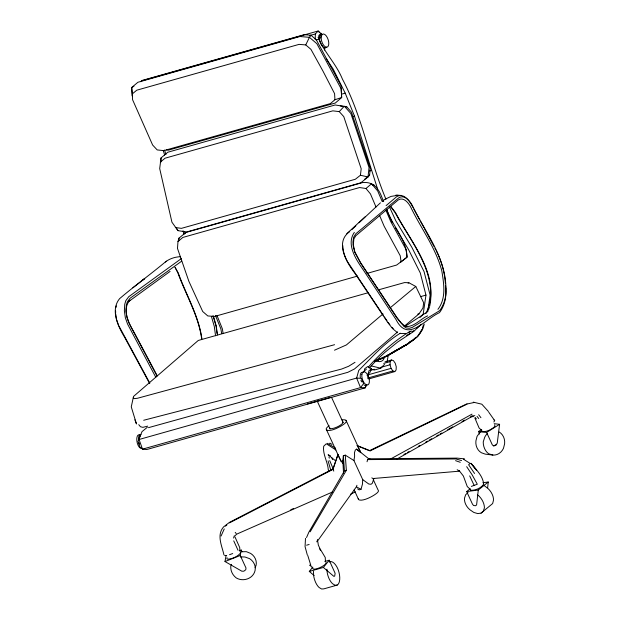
<?xml version="1.0" encoding="UTF-8"?>
<svg xmlns="http://www.w3.org/2000/svg" width="620" height="620" viewBox="0 0 620 620"><rect width="100%" height="100%" fill="white"/><g stroke="black" fill="none" stroke-linecap="round" stroke-linejoin="round"><path stroke-width="0.93" d="M229.508 522.869L333.056 469.363L338.032 454.336L332.94 468.906L333.785 471.138M430.613 300.661C433.457 267.05 409.836 240.165 394.994 212.397L390.383 206.204M315.224 39.355L315.347 33.953L318.169 31L322.229 34.72M385.973 199.253C369.427 160.014 362.638 116.986 342.449 79.166C336.59 64.62 325.267 53.335 318.757 39.169L318.866 35.418L321.059 33.263L319.509 36.782L318.455 37.688M394.816 371.582L392.894 370.954L391.073 368.35L390.05 364.769L390.213 361.576L391.491 359.988L393.413 360.615L395.227 363.219L396.257 366.8L396.095 369.993L394.816 371.582L368.83 378.921M343.534 473.417L342.837 460.288L343.364 455.685L345.278 455.142L353.95 460.559L362.723 479.624L362.46 484.096L361.01 489.335L359.089 489.87L357.523 488.831M383.323 201.283C379.719 190.666 375.387 181.358 362.584 182.575L185.861 232.469L178.994 238.126L177.987 241.583L177.483 248.403L188.868 281.302L202.701 311.504L207.801 315.952L214.644 316.425L357.663 276.047M160.689 162.611L161.053 157.922L167.741 152.249L335.149 104.982L346.797 106.842L351.486 112.228L370.249 168.183L369.597 175.088L368.024 176.994L360.863 182.792L186.62 231.988L177.963 230.648L171.942 222.216L159.697 168.578L161.053 157.922M305.497 538.331L305.063 546.623L307.295 554.908M178.731 240.893L178.994 238.126M487.638 487.777L488.227 482.019L482.864 482.732M488.227 482.019L478.291 490.025L476.602 504.928L475.548 505.742L473.556 505.502L472.425 504.06L466.682 491.575L470.224 488.715M175.313 227.509L181.412 228.362L355.345 179.258L360.422 175.243L361.197 168.78L343.767 116.607L339.241 111.616L332.8 110.848L165.091 158.193L160.301 162.138M494.171 423.693L499.596 424.305L497.24 443.176L495.791 445.4L493.706 445.904L492.35 444.928L486.607 432.435L478.469 431.512L479.679 434.093M395.351 227.664L408.534 249.558L420.282 272.955L425.971 295.104L423.181 314.138L419.988 317.448M427.785 311.209L430.133 295.151L424.057 271.599L411.804 247.24L395.777 220.736L389.5 206.987M353.95 460.559L354.625 456.095L354.438 452.802L355.291 450.081L356.585 449.105L368.76 458.792L370.334 459.211M116.017 307.442L116.297 305.869M239.421 550.731L241.219 550.025L240.242 555.505L245.993 567.99L245.76 569.734L243.869 571.191L241.854 571.206L224.998 561.542L225.967 556.062M388.337 355.09L387.035 361.786M429.675 306.257L430.598 301.576M364.165 371.38L364.715 368.714L367.753 366.521L371.535 368.83L369.784 372.713L367.637 374.387M368.226 292.717L198.276 340.458L133.532 396.428L131.269 406.867L136.477 423.948L134.866 419.786M324.5 50.057L325.027 47.663M367.048 461.753L367.598 459.614L368.76 458.792L457.103 458.118L464.519 458.87M317.06 541.5L317.587 539.493M227.09 557.729L226.819 558.674L227.641 559.186C232.329 558.907 237.018 556.884 240.211 553.404L240.483 552.459M233.585 538.067L234.236 535.897M375.325 360.794C390.329 354.803 404.504 346.503 417.4 336.769C420.569 333.087 423.266 328.902 424.227 324.074M384.361 356.547C384.191 361.584 379.525 362.723 375.65 360.685M373.953 478.369L372.31 483.29L371.016 484.274L368.807 484.034L362.723 479.624M422.592 327.515L423.452 325.066M316.928 541.903L356.384 486.801L356.926 485.282M366.404 384.757L365.257 387.849L146.777 449.523L142.515 449.151L139.794 446.818L138.035 441.432L142.011 431.636L147.258 427.32M138.686 439.689L140.306 435.333M366.49 384.563L365.257 387.849L360.538 387.608L142.515 449.151L139.066 439.495L356.639 378.068L361.375 378.378L363.599 383.633L360.538 387.608L356.639 378.068L358.74 370.435C371.923 357.306 384.307 343.031 400.35 333.18M255.153 567.757L256.106 565.262A11.819 10.788 24.8 0 0 250.666 553.42L246.357 551.668L241.242 551.754M428.443 309.884L429.489 307.195M306.536 537.54L308.861 532.177L344.441 470.859L343.364 455.685M221.061 536.029L224.238 528.945M231.554 564.394L230.795 566.091A14.12 13.074 19.9 0 0 236.236 577.925C243.203 582.079 253.231 578.724 255.076 570.509A11.819 10.788 24.8 0 0 249.628 558.667L245.001 557.008L240.335 556.837M132.114 95.868L131.703 87.505L137.911 82.266L299.925 36.518L309.419 37.332L316.867 43.702L341.101 88.769L341.682 97.526L334.932 99.735L330.413 103.587L163.734 150.644L157.193 149.916L152.621 145.018L132.572 99.704L132.339 93.876L136.764 90.195L299.057 44.377L305.745 44.919L309.419 37.332L311.046 35.27L316.371 39.882L341.062 85.731L341.682 97.526L335.304 103.036L168.353 150.172L166.493 149.955M425.878 313.612C443.323 277.962 410.874 242.621 395.653 212.831L390.902 206.631M420.073 332.708L421.678 329.84M327.43 443.323L335.443 448.097M310.147 531.813L346.355 470.317L345.278 455.142M437.929 309.334C446.454 298.305 443.85 283.65 441.82 270.932C435.891 247.953 421.065 228.578 410.882 207.437C408.774 203.058 403.403 196.362 398.125 200.043L355.903 235.662L353.865 238.909L353.33 244.853L354.865 252.015L360.46 262.446L396.846 317.378L401.186 322.958L405.534 326.492C414.059 327.321 420.352 318.974 427.599 315.867M493.846 421.972L494.69 420.616L488.785 412.254M417.4 336.769L422.817 328.747M404.294 326.221L418.965 313.898L422.956 308.001L423.685 302.793L415.788 286.463L408.867 282.736L404.55 282.573L378.471 289.858M354.338 232.392C345.867 244.458 356.291 259.912 363.382 270.064L396.079 319.633C407.929 343.124 424.429 319.416 439.51 312.62C445.393 304.8 446.811 294.733 445.501 285.223M314.146 575.554L309.303 571.431L312.813 567.099M323.377 567.455L329.22 560.232L335.126 573.298L334.668 576.182L333.754 576.29L323.377 567.455L309.303 571.431M421.344 324.245L416.64 328.368M418.143 335.296L419.709 333.405M129.936 300.096C121.388 309.767 129.208 324.02 134.61 333.289L157.263 375.821M369.257 368.102L376.797 359.918L384.904 352.331L397.707 342.007L414.075 331.204L419.337 325.856M368.288 367.149C380.378 353.144 394.483 340.861 410.269 331.181M407.534 344.061L412.811 340.543L415.749 337.365M339.241 111.616L344.317 106.183L350.858 113.507L369.047 167.547L368.024 176.994L360.422 175.243M371.519 369.334L374.341 370.016L380.75 368.21L384.524 364.358M355.872 225.866L351.78 229.71M359.081 222.743L380.424 202.817M362.785 372.519L366.428 369.078M365.01 216.884L346.751 233.725M349.672 231.655C334.692 242.063 346.433 262.361 354.764 273.118L387.833 322.563L392.553 328.592L397.598 332.738M468.054 492.543L465.682 494.698L464.55 497.992A11.819 8.602 47.3 0 0 469.999 509.826L473.843 512.453L477.733 513.585L481.05 513.143L492.644 503.556L493.45 500.356A11.323 6.812 52.7 0 0 488.01 488.521L484.476 485.801L482.926 485.351M329.514 443.478L329.918 443.122L331.948 444.4M481.05 513.143L483.29 511.151L484.421 507.857A14.12 9.842 48.9 0 0 478.973 496.023L477.439 494.969M412.811 340.543L416.64 337.164M177.987 241.583L182.792 237.452L359.585 187.535L365.978 188.503L370.458 193.921L375.999 207.003M140.647 81.701L142.104 80.453L304.312 34.658L311.046 35.27M365.978 188.503L371.535 183.768L377.704 190.991L382.176 201.477M383.013 313.922L346.386 344.937L334.498 350.199M390.313 307.69L415.788 286.463M397.676 331.871L354.508 368.962L347.843 372.31L148.459 427.668M386.097 205.615L396.661 196.695C403.868 192.161 410.153 201.725 412.897 207.398M234.996 535.688L237.003 534.006L332.212 492.117M364.583 179.281L369.597 175.088M385.904 210.211L390.74 221.565L406.1 249.573L407.046 257.176L396.668 265.035L366.947 273.428M149.552 383.362L124.713 337.443C118.125 326.57 110.174 310.132 119.583 298.67C134.408 286.014 150.304 274.49 165.331 262.004C169.64 258.587 175.096 256.92 180.544 256.68M400.814 262.128L407.046 257.176C406.495 239.041 392.127 225.897 386.694 209.165M142.453 280.333L144.739 278.543L132.85 287.796M386.678 356.291L407.72 344.061L393.778 351.633L386.678 356.291L408.1 343.72L416.609 337.172M412.292 331.716L413.742 330.599M181.327 258.61L128.72 296.732L125.837 300.63L124.752 304.226L124.357 310.791L125.341 317.665L127.542 324.02L155.806 377.293M181.683 261.167L130.053 298.259L127.34 301.901L126.364 305.11L126.023 311.116L126.891 317.169L128.898 322.997L156.984 375.991M409.246 342.263L410.688 341.178M128.472 301.7L170.089 271.405M371.535 368.83L368.939 370.768L367.753 376.17L367.908 378.743M225.37 526.116L226.796 525.156M427.823 311.55L406.061 325.748M408.1 283.247L408.867 282.736M389.275 354.423L386.167 356.477L375.519 360.949L383.548 357.817L389.213 354.377M383.827 199.865L391.05 196.4L397.776 195.323M478.469 431.512L481.717 429.482M481.306 431.652L479.71 432.644L477.059 436.364L475.912 440.897A12.013 10.556 -82.3 0 0 481.36 452.732L485.228 454.119L492.854 455.064A12.385 10.726 -84.5 0 0 503.463 448.353L504.61 443.819A12.013 10.556 -82.3 0 0 499.17 431.985M486.607 432.435L499.596 424.305M165.331 262.004L166.633 261.198M355.012 362.312L348.634 366.273L341.604 369.055L143.685 420.259M406.658 335.404L409.975 333.428M387.733 355.26L406.348 344.441M403.93 454.483L405.62 453.522M407.301 452.569L408.983 451.616M418.252 446.369L419.934 445.416M425.832 442.083L427.521 441.13M429.203 440.177L431.729 438.743M436.782 435.883L438.464 434.93M440.154 433.977L441.835 433.024M447.733 429.683L452.786 426.824M462.055 421.577L464.582 420.143M397.079 458.963L471.495 416.764L471.743 415.826L474.827 415.702M390.825 353.392L408.1 343.72M390.329 459.133L472.006 414.144M133.967 86.265L131.703 87.505L132.339 93.876M493.706 445.904L496.643 444.331M332.94 468.906L229.392 522.412L223.572 526.899C216.38 535.2 221.976 545.809 223.952 554.9M408.588 332.607L411.688 331.018M350.401 494.326L355.338 491.885M466.961 403.806L369.388 450.686L370.279 450.802L467.658 403.86L474.54 402.411M380.083 359.12L385.299 356.671M471.347 486.413L477.307 484.236L472.184 474.912L466.682 466.682M290.788 509.725L293.43 508.563M374.519 361.452L384.059 357.639M224.998 561.542L240.242 555.505M229.563 554.675L232.702 553.544M382.339 201.415L383.827 200.88M374.999 360.856L379.238 359.406M316.091 39.982L318.757 39.169M141.794 80.809L318.169 31L319.292 32.325M309.76 35.526L315.347 33.953M318.029 37.611L319.889 37.084M341.488 94.201L345.208 93.147L354.501 116.134L377.603 189.061M352.64 116.661L354.501 116.134M369.636 170.973L371.488 170.446M420.391 296.678L425.971 295.104M384.997 361.824L391.491 359.988M383.71 363.413L390.213 361.576M370.558 370.272L374.271 369.226M380.773 367.389L390.05 364.769M366.947 375.162L391.073 368.35M368.768 377.766L392.894 370.954M307.489 403.914L329.848 397.598M470.479 416.803L473.471 416.578M344.441 470.859L346.355 470.317M306.598 545.197L309.155 544.476M324.818 561.472L329.22 560.232M329.243 561.96A12.493 5.89 74.2 0 1 336.551 566.331A12.013 5.657 74.2 0 1 338.365 570.276A12.493 5.89 74.2 0 1 337.233 585.086L323.803 588.876L321.617 589L319.091 587.489A12.013 5.657 74.2 0 1 313.642 575.654L313.457 571.245M334.575 344.704L137.555 398.242L134.656 398.637L133.192 397.978M147.731 426.134L142.879 427.343L140.438 426.731L138.764 424.646M417.771 314.108L418.965 313.898M405.542 333.506L399.97 333.552M466.682 491.575L478.291 490.025M469.851 488.94L467.271 486.576L463.38 476.036L459.598 471.161L372.938 478.532L371.814 477.857M337.233 585.086L335.048 585.21L332.522 583.691A12.013 5.657 74.2 0 1 327.081 571.857L326.965 569.214M224.649 555.574L226.688 555.489M367.598 459.614L455.948 458.939L461.575 460.575M401.272 195.432L395.738 195.269L399.357 195.377M372.387 184.9L374.193 185.101M340.287 105.912L346.797 106.842M371.349 365.932L380.75 368.21M473.277 402.147L481.825 404.193L488.421 411.494M492.854 455.064L488.668 453.77A13.175 10.478 87.7 0 1 483.228 441.936L484.693 437.309A12.385 10.726 -84.5 0 1 487.475 433.427M455.561 460.66L460.265 462.303M357.019 445.509L370.279 450.802M357.19 445.811L368.52 450.337M330.382 455.739L328.089 454.778L335.466 460.745M356.384 486.801L361.01 489.335M457.165 469.743L459.397 470.968M458.761 470.65L459.598 471.161M463.442 459.18L470.177 463.466L468.627 464.768L474.564 473.494M335.97 450.019L326.298 443.765L323.687 446.237C322.54 454.282 327.779 461.822 328.282 469.828L328.972 470.503M359.716 451.933L356.585 449.105M305.745 44.919L310.938 49.344L322.997 71.153L334.583 93.643L334.932 99.735M481.686 430.357L479.105 427.994L474.819 417.934M312.31 567.486L309.729 565.115L310.868 565.541L307.791 555.512M494 419.942L494.69 420.616M392.103 327.469L393.251 328.6M235.205 532.409L236.158 533.502M475.253 417.562L476.454 418.957M471.208 463.543L476.648 470.309L470.936 463.249C475.997 469.619 483.05 475.819 483.67 484.298C480.841 488.227 475.23 490.637 470.456 490.257L470.41 489.405M477.059 416.431L478.756 418.554M174.972 267.236L178.312 273.094C186.101 294.895 198.663 315.471 201.872 338.675M478.656 414.741L480.934 417.694M388.128 322.416L389.833 324.686M326.182 58.636L333.157 69.029L345.208 93.147M319.509 36.782L320.408 38.114M383.292 315.286L347.789 262.113M384.361 316.882L387.027 320.865M358.027 447.454L360.817 452.685M176.041 227.532L177.963 230.648M175.127 267.437L177.708 272.474C185.706 294.616 198.516 315.526 201.725 339.156M413.811 209.087L419.786 220.038M420.709 221.72L423.925 227.618M149.839 383.191L118.947 326.004M424.39 228.462L434.031 246.481M319.688 548.886L320.571 550.529M434.93 248.186L435.829 249.883M338.024 454.964L340.55 460.071L343.077 463.628L342.837 460.288M494.745 424.808L494.845 426.514C491.428 429.466 486.933 431.977 482.29 431.675L481.918 430.908M347.308 261.33C344.743 256.494 342.86 251.162 342.821 245.629M469.681 475.865L474.23 485.6M341.976 419.918A13.229 3.689 -24.7 0 1 346.045 420.375L360.329 451.43M373.256 479.539L378.099 490.079A13.229 3.689 -24.7 0 1 378.401 491.226A9.502 2.651 -24.7 0 1 376.844 493.156A13.229 3.689 -24.7 0 1 370.349 497.217A9.502 2.651 -24.7 0 1 360.119 500.107A13.229 3.689 -24.7 0 1 358.298 498.395M331.514 397.288L343.17 422.639M317.215 401.086L330.08 429.055M326.538 429.846L341.225 461.776M354.152 489.885L358.593 499.55M233.74 540.865L238.034 550.304M386.57 209.854L392.421 222.797M241.219 550.025L241.994 551.761M436.279 250.736C441.409 260.896 444.594 271.971 445.346 283.34M379.688 215.713L384.121 226.176L400.218 255.735L401.024 261.4M329.716 460.629L333.281 469.084M215.481 315.588L220.898 328.957L221.658 333.606M217 315.503L222.371 328.833L223.123 333.568M331.971 458.017L332.537 459.591M118.552 325.19L116.514 319.37L115.754 314.185M164.571 150.055L165.943 154.597M163.285 150.606L164.641 155.085M328.058 460.854L330.886 470.58M213.024 315.696L216.024 326.043L217.047 333.475M213.466 316.27L216.264 326.081L217.465 334.901M211.404 316.394L214.319 326.585L215.566 335.769M234.934 536.819L239.731 547.592L239.878 551.149M328.988 456.878L329.298 458.149M184.76 231.888L185.186 233.701M183.055 230.756L183.923 234.523M317.828 541.655L318.3 544.988L319.874 548.506L325.252 557.512L325.399 561.061M115.622 311.007L115.63 313.317M366.955 384.881A6.905 3.325 72.1 0 1 364.072 385.005M361.599 381.858A6.905 3.325 72.1 0 1 360.91 380.192M360.282 377.611A6.905 3.325 72.1 0 1 362.615 372.279M140.949 448.307A6.905 3.115 78.5 0 1 136.873 440.983A6.905 3.115 78.5 0 1 139.283 434.76M139.446 444.129A6.905 3.115 78.5 0 1 138.911 442.424M138.578 440.634A6.905 3.115 78.5 0 1 140.988 434.411M326.329 47.097A6.905 3.325 72.1 0 1 320.284 42.416A6.905 3.325 72.1 0 1 321.989 34.495M342.837 421.902A7.316 2.038 -24.7 0 1 336.42 427.289A7.316 2.038 -24.7 0 1 329.693 427.475M346.045 420.375A9.502 2.651 -24.7 0 1 344.79 423.46A13.229 3.689 -24.7 0 1 338.295 427.521A9.502 2.651 -24.7 0 1 330.607 430.311A13.229 3.689 -24.7 0 1 326.236 428.699A9.502 2.651 -24.7 0 1 327.794 426.769A13.229 3.689 -24.7 0 1 329.142 425.746M326.004 562.379A7.316 2.038 -24.7 0 1 319.587 567.765A7.316 2.038 -24.7 0 1 312.86 567.951M445.912 288.881C446.454 296.639 444.269 304.366 439.673 310.643L412.207 327.445L409.278 328.305L406.34 327.933L403.914 326.368L397.118 318.277L360.724 263.275L354.749 252.108L353.253 246.233L352.927 242.048L353.625 237.282L355.826 233.779L398.621 197.935C404.457 193.928 410.3 201.345 412.633 206.15C425.506 232.74 446.09 257.889 445.912 288.881M361.847 374.658A6.905 3.325 72.1 0 0 366.978 385.02A6.905 3.325 72.1 0 0 368.001 375.472A6.905 3.325 72.1 0 0 361.847 374.658M321.222 36.882A6.905 3.325 72.1 0 0 326.353 47.244A6.905 3.325 72.1 0 0 327.376 37.696A6.905 3.325 72.1 0 0 321.222 36.882"/></g></svg>
